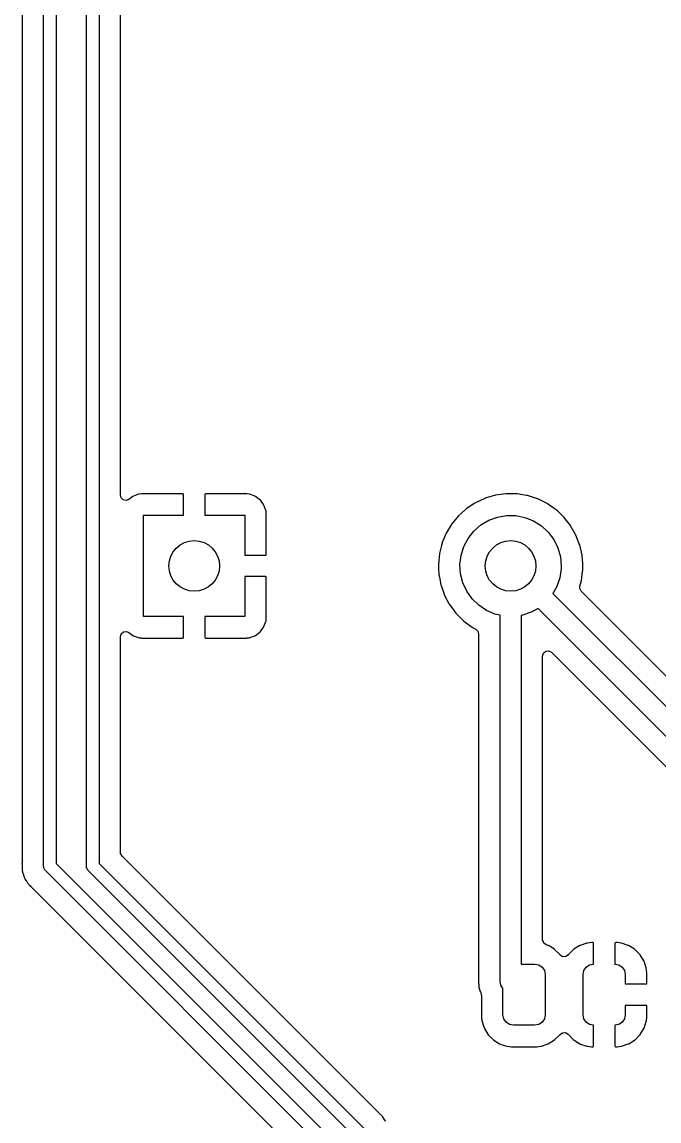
# Model space of a CAD drawing. Extents: x 64 to 233, y -134 to -59.
# Drawn here: x 84.94 to 100.04, y -107.13 to -81.09 of the extents above; entities that cross this region are included whole.
import ezdxf

# ---------------------------------------------------------------- set-up
doc = ezdxf.new("R2010")
doc.units = 0
doc.layers.add('BLACK', color=7, linetype='CONTINUOUS')

msp = doc.modelspace()

# ---------------------------------------------------------------- linework, layer by layer
at = {"layer": 'BLACK', "linetype": 'CONTINUOUS'}
for p, q in [((86.464, -101.092), (86.464, -79.0561)), ((86.764, -78.994), (86.764, -101.03)), ((87.2725, -92.3036), (87.2725, -79.0761)), ((85.448, -101.092), (85.448, -79.5641)), ((85.748, -79.502), (85.748, -101.03)), ((84.9395, -79.8269), (84.9395, -101.01)), ((87.2879, -92.364), (87.2725, -92.3036)), ((87.3382, -92.4142), (87.2879, -92.364)), ((87.4076, -92.4292), (87.3382, -92.4142)), ((87.4741, -92.4044), (87.4076, -92.4292)), ((87.5664, -92.3352), (87.4741, -92.4044)), ((87.5819, -92.3267), (87.5664, -92.3352)), ((87.7024, -92.2815), (87.5819, -92.3267)), ((87.7176, -92.2779), (87.7024, -92.2815)), ((87.7685, -92.2724), (87.7176, -92.2779)), ((87.7753, -92.272), (87.7685, -92.2724)), ((88.7525, -92.272), (87.7753, -92.272)), ((88.7601, -92.2737), (88.7525, -92.272)), ((88.7615, -92.2749), (88.7601, -92.2737)), ((88.766, -92.2901), (88.7615, -92.2749)), ((88.766, -92.78), (88.766, -92.2901)), ((89.2757, -92.2779), (89.274, -92.2855)), ((89.274, -92.2855), (89.274, -92.78)), ((89.2769, -92.2765), (89.2757, -92.2779)), ((89.2921, -92.272), (89.2769, -92.2765)), ((90.2647, -92.272), (89.2921, -92.272)), ((90.2715, -92.2724), (90.2647, -92.272)), ((90.3224, -92.2779), (90.2715, -92.2724)), ((90.3376, -92.2815), (90.3224, -92.2779)), ((90.4581, -92.3267), (90.3376, -92.2815)), ((90.4736, -92.3352), (90.4581, -92.3267)), ((90.5757, -92.4117), (90.4736, -92.3352)), ((90.5883, -92.4243), (90.5757, -92.4117)), ((90.6648, -92.5264), (90.5883, -92.4243)), ((95.9074, -92.381), (95.6894, -92.4815)), ((95.9157, -92.3772), (95.9074, -92.381)), ((95.92, -92.3752), (95.9157, -92.3772)), ((95.9157, -92.3772), (95.9157, -92.3772)), ((96.1638, -92.3041), (95.92, -92.3752)), ((96.4154, -92.2699), (96.1638, -92.3041)), ((96.4201, -92.27), (96.4154, -92.2699)), ((96.5424, -92.2716), (96.4201, -92.27)), ((96.4201, -92.27), (96.4201, -92.27)), ((96.6693, -92.2732), (96.5424, -92.2716)), ((96.6739, -92.274), (96.6693, -92.2732)), ((96.8962, -92.3102), (96.6739, -92.274)), ((96.6739, -92.274), (96.6739, -92.274)), ((96.92, -92.314), (96.8962, -92.3102)), ((97.1618, -92.3915), (96.92, -92.314)), ((97.166, -92.3935), (97.1618, -92.3915)), ((97.3854, -92.5017), (97.166, -92.3935)), ((97.166, -92.3935), (97.166, -92.3935)), ((90.6733, -92.5419), (90.6648, -92.5264)), ((90.7185, -92.6624), (90.6733, -92.5419)), ((90.7221, -92.6776), (90.7185, -92.6624)), ((90.7276, -92.7285), (90.7221, -92.6776)), ((95.4343, -92.6589), (95.3563, -92.7285)), ((95.477, -92.6208), (95.4343, -92.6589)), ((95.4809, -92.6182), (95.477, -92.6208)), ((95.6586, -92.5017), (95.4809, -92.6182)), ((95.4809, -92.6182), (95.4809, -92.6182)), ((95.6894, -92.4815), (95.6586, -92.5017)), ((97.3896, -92.5038), (97.3854, -92.5017)), ((97.3854, -92.5017), (97.3854, -92.5017)), ((97.3934, -92.5064), (97.3896, -92.5038)), ((97.5499, -92.615), (97.3934, -92.5064)), ((97.3934, -92.5064), (97.3934, -92.5064)), ((97.5982, -92.6485), (97.5499, -92.615)), ((97.6016, -92.6517), (97.5982, -92.6485)), ((97.6292, -92.6776), (97.6016, -92.6517)), ((97.6016, -92.6517), (97.6016, -92.6517)), ((97.7832, -92.8225), (97.6292, -92.6776)), ((87.82, -95.18), (87.82, -92.78)), ((87.82, -92.78), (88.766, -92.78)), ((89.274, -92.78), (90.22, -92.78)), ((90.22, -92.78), (90.22, -93.726)), ((90.728, -92.7353), (90.7276, -92.7285)), ((90.728, -93.7125), (90.728, -92.7353)), ((95.2876, -92.7898), (95.1252, -92.9851)), ((95.3563, -92.7285), (95.2876, -92.7898)), ((95.8147, -93.0092), (96.0034, -92.8969)), ((96.0034, -92.8969), (96.2094, -92.8209)), ((96.2094, -92.8209), (96.4258, -92.7837)), ((96.4258, -92.7837), (96.6454, -92.7866)), ((96.6454, -92.7866), (96.8608, -92.8294)), ((96.8608, -92.8294), (97.0648, -92.9108)), ((97.0648, -92.9108), (97.2505, -93.028)), ((97.9404, -93.0219), (97.7832, -92.8225)), ((94.9916, -93.2065), (94.9017, -93.4211)), ((94.9934, -93.2022), (94.9916, -93.2065)), ((94.9916, -93.2065), (94.9916, -93.2065)), ((95.1252, -92.9851), (94.9934, -93.2022)), ((95.5136, -93.3264), (95.6496, -93.154)), ((95.6496, -93.154), (95.8147, -93.0092)), ((97.2505, -93.028), (97.4118, -93.177)), ((97.4118, -93.177), (97.5432, -93.353)), ((97.9427, -93.026), (97.9404, -93.0219)), ((98.0621, -93.2349), (97.9427, -93.026)), ((97.9427, -93.026), (97.9427, -93.026)), ((98.0664, -93.2424), (98.0621, -93.2349)), ((94.8797, -93.4976), (94.8327, -93.6825)), ((94.8941, -93.4409), (94.8797, -93.4976)), ((94.8952, -93.4364), (94.8941, -93.4409)), ((94.8941, -93.4409), (94.8941, -93.4409)), ((94.9017, -93.4211), (94.8952, -93.4364)), ((95.4113, -93.5208), (95.5136, -93.3264)), ((97.5432, -93.353), (97.6403, -93.55)), ((98.0681, -93.2468), (98.0664, -93.2424)), ((98.1489, -93.4546), (98.0681, -93.2468)), ((98.0681, -93.2468), (98.0681, -93.2468)), ((98.1584, -93.4791), (98.1489, -93.4546)), ((98.1595, -93.4836), (98.1584, -93.4791)), ((98.2134, -93.722), (98.1595, -93.4836)), ((90.22, -93.726), (90.7099, -93.726)), ((90.7099, -93.726), (90.7251, -93.7215)), ((90.7251, -93.7215), (90.7263, -93.7201)), ((90.7263, -93.7201), (90.728, -93.7125)), ((94.8327, -93.6825), (94.8073, -93.9352)), ((95.3204, -93.9486), (95.3462, -93.7305)), ((95.3462, -93.7305), (95.4113, -93.5208)), ((97.6403, -93.55), (97.6999, -93.7613)), ((98.2145, -93.7268), (98.2134, -93.722)), ((98.2148, -93.7314), (98.2145, -93.7268)), ((98.2295, -93.9283), (98.2148, -93.7314)), ((98.2148, -93.7314), (98.2148, -93.7314)), ((94.8073, -93.9352), (94.8075, -93.9398)), ((94.8075, -93.9398), (94.8118, -94.0299)), ((94.8075, -93.9398), (94.8075, -93.9398)), ((95.3348, -94.1677), (95.3204, -93.9486)), ((97.6999, -93.7613), (97.72, -93.98)), ((97.72, -93.98), (97.7184, -94.0428)), ((98.2333, -93.98), (98.2295, -93.9283)), ((98.2309, -94.0697), (98.2333, -93.98)), ((90.7145, -94.234), (90.22, -94.234)), ((90.22, -94.234), (90.22, -95.18)), ((90.7221, -94.2357), (90.7145, -94.234)), ((90.7235, -94.2369), (90.7221, -94.2357)), ((90.728, -94.2521), (90.7235, -94.2369)), ((90.728, -95.2247), (90.728, -94.2521)), ((94.8118, -94.0299), (94.8195, -94.1888)), ((94.8195, -94.1888), (94.8311, -94.2471)), ((94.8311, -94.2471), (94.8663, -94.4241)), ((95.3888, -94.3806), (95.3348, -94.1677)), ((97.6868, -94.2601), (97.6163, -94.4681)), ((97.7184, -94.0428), (97.6868, -94.2601)), ((98.1989, -94.3216), (98.2173, -94.1765)), ((98.2173, -94.1765), (98.2305, -94.0728)), ((98.2305, -94.0728), (98.2309, -94.0697)), ((98.2305, -94.0728), (98.2305, -94.0728)), ((94.8663, -94.4241), (94.869, -94.4379)), ((94.869, -94.4379), (94.8706, -94.4423)), ((94.8706, -94.4423), (94.8706, -94.4423)), ((94.8706, -94.4423), (94.9366, -94.626)), ((95.4808, -94.58), (95.3888, -94.3806)), ((97.6163, -94.4681), (97.5249, -94.6313)), ((98.1589, -94.5179), (98.1607, -94.4569)), ((98.1929, -94.5802), (98.1589, -94.5179)), ((98.1607, -94.4569), (98.1989, -94.3216)), ((94.9366, -94.626), (94.9548, -94.6769)), ((94.9548, -94.6769), (94.957, -94.681)), ((94.957, -94.681), (95.059, -94.8707)), ((95.6075, -94.7593), (95.4808, -94.58)), ((95.7648, -94.9126), (95.6075, -94.7593)), ((97.5249, -94.6313), (102.974, -100.08)), ((103.147, -99.5346), (98.1929, -94.5802)), ((95.059, -94.8707), (95.075, -94.9006)), ((95.075, -94.9006), (95.0778, -94.9043)), ((95.0778, -94.9043), (95.0778, -94.9043)), ((95.0778, -94.9043), (95.2242, -95.1003)), ((95.9474, -95.0346), (95.7648, -94.9126)), ((96.1492, -95.1213), (95.9474, -95.0346)), ((97.1713, -94.9849), (97.0081, -95.0763)), ((102.693, -100.507), (97.1713, -94.9849)), ((88.766, -95.18), (87.82, -95.18)), ((88.766, -95.6745), (88.766, -95.18)), ((90.22, -95.18), (89.274, -95.18)), ((89.274, -95.18), (89.274, -95.6699)), ((90.6733, -95.4181), (90.7185, -95.2976)), ((90.7185, -95.2976), (90.7221, -95.2824)), ((90.7221, -95.2824), (90.7276, -95.2315)), ((90.7276, -95.2315), (90.728, -95.2247)), ((95.2242, -95.1003), (95.2242, -95.1003)), ((95.2242, -95.1003), (95.227, -95.104)), ((95.227, -95.104), (95.2303, -95.1073)), ((95.2303, -95.1073), (95.2303, -95.1073)), ((95.2303, -95.1073), (95.3965, -95.2721)), ((95.3965, -95.2721), (95.4073, -95.2828)), ((95.4073, -95.2828), (95.4111, -95.2856)), ((95.4111, -95.2856), (95.4111, -95.2856)), ((95.4111, -95.2856), (95.6083, -95.4302)), ((96.27, -95.1486), (96.1492, -95.1213)), ((96.27, -103.82), (96.27, -95.1486)), ((96.8001, -95.1468), (96.77, -95.1512)), ((96.77, -95.1512), (96.77, -103.415)), ((97.0081, -95.0763), (96.8001, -95.1468)), ((87.2925, -95.5883), (87.3462, -95.5418)), ((87.3462, -95.5418), (87.4164, -95.5317)), ((87.4164, -95.5317), (87.4741, -95.5556)), ((87.4741, -95.5556), (87.5664, -95.6248)), ((90.4736, -95.6248), (90.5757, -95.5483)), ((90.5757, -95.5483), (90.5883, -95.5357)), ((90.5883, -95.5357), (90.6648, -95.4336)), ((90.6648, -95.4336), (90.6733, -95.4181)), ((95.6083, -95.4302), (95.6121, -95.433)), ((95.6121, -95.433), (95.6162, -95.4351)), ((95.6162, -95.4351), (95.6162, -95.4351)), ((95.6162, -95.4351), (95.6942, -95.4761)), ((95.6942, -95.4761), (95.7451, -95.5256)), ((95.7451, -95.5256), (95.7615, -95.5876)), ((87.2725, -95.6564), (87.2925, -95.5883)), ((87.2725, -100.767), (87.2725, -95.6564)), ((87.5664, -95.6248), (87.5819, -95.6333)), ((87.5819, -95.6333), (87.7024, -95.6785)), ((87.7024, -95.6785), (87.7176, -95.6821)), ((87.7176, -95.6821), (87.7685, -95.6876)), ((87.7685, -95.6876), (87.7753, -95.688)), ((87.7753, -95.688), (88.7479, -95.688)), ((88.7479, -95.688), (88.7631, -95.6835)), ((88.7631, -95.6835), (88.7643, -95.6821)), ((88.7643, -95.6821), (88.766, -95.6745)), ((89.274, -95.6699), (89.2785, -95.6851)), ((89.2785, -95.6851), (89.2799, -95.6863)), ((89.2799, -95.6863), (89.2875, -95.688)), ((89.2875, -95.688), (90.2647, -95.688)), ((90.2647, -95.688), (90.2715, -95.6876)), ((90.2715, -95.6876), (90.3224, -95.6821)), ((90.3224, -95.6821), (90.3376, -95.6785)), ((90.3376, -95.6785), (90.4581, -95.6333)), ((90.4581, -95.6333), (90.4736, -95.6248)), ((95.7615, -95.5876), (95.7615, -103.753)), ((97.2785, -96.1154), (97.2985, -96.0472)), ((97.2985, -96.0472), (97.3522, -96.0008)), ((97.3522, -96.0008), (97.4224, -95.9907)), ((97.4224, -95.9907), (97.487, -96.0201)), ((97.487, -96.0201), (97.4936, -96.0263)), ((97.4936, -96.0263), (102.286, -100.819)), ((97.2785, -102.837), (97.2785, -96.1154)), ((87.2754, -100.794), (87.2725, -100.767)), ((84.9389, -101.022), (84.9372, -101.03)), ((84.9372, -101.03), (84.9385, -101.069)), ((84.9395, -101.01), (84.9389, -101.022)), ((85.748, -101.03), (92.3081, -107.59)), ((86.764, -101.03), (93.0701, -107.336)), ((87.3094, -100.856), (87.2754, -100.794)), ((93.4035, -106.95), (87.3094, -100.856)), ((84.9385, -101.069), (84.9394, -101.1)), ((84.9394, -101.1), (84.9395, -101.104)), ((84.9395, -101.104), (84.9395, -101.133)), ((84.9395, -101.133), (84.9401, -101.138)), ((84.9401, -101.138), (84.941, -101.15)), ((84.941, -101.15), (84.9424, -101.196)), ((84.9424, -101.196), (84.9446, -101.203)), ((84.9446, -101.203), (84.9446, -101.203)), ((84.9446, -101.203), (84.9484, -101.216)), ((84.9484, -101.216), (84.9524, -101.236)), ((84.9524, -101.236), (84.9551, -101.257)), ((84.9551, -101.257), (84.958, -101.264)), ((84.958, -101.264), (84.958, -101.264)), ((84.958, -101.264), (84.9721, -101.3)), ((84.9721, -101.3), (84.976, -101.311)), ((84.976, -101.311), (84.9889, -101.356)), ((85.4531, -101.111), (85.448, -101.092)), ((85.4531, -101.131), (85.4531, -101.111)), ((85.463, -101.148), (85.4531, -101.131)), ((85.4681, -101.167), (85.463, -101.148)), ((85.4821, -101.181), (85.4681, -101.167)), ((85.4919, -101.198), (85.4821, -101.181)), ((92.052, -107.758), (85.4919, -101.198)), ((86.4691, -101.111), (86.464, -101.092)), ((86.4691, -101.131), (86.4691, -101.111)), ((86.479, -101.148), (86.4691, -101.131)), ((86.4841, -101.167), (86.479, -101.148)), ((86.4981, -101.181), (86.4841, -101.167)), ((86.5079, -101.198), (86.4981, -101.181)), ((92.814, -107.504), (86.5079, -101.198)), ((84.9889, -101.356), (84.9998, -101.374)), ((84.9998, -101.374), (85.0085, -101.392)), ((85.0085, -101.392), (85.0164, -101.412)), ((85.0164, -101.412), (85.0418, -101.447)), ((85.0418, -101.447), (85.0435, -101.449)), ((85.0435, -101.449), (85.05, -101.459)), ((85.05, -101.459), (85.0695, -101.492)), ((85.0695, -101.492), (85.0695, -101.492)), ((85.0695, -101.492), (85.0735, -101.499)), ((85.0735, -101.499), (85.0887, -101.514)), ((85.0887, -101.514), (85.1016, -101.529)), ((85.1016, -101.529), (85.1142, -101.546)), ((85.1142, -101.546), (85.1452, -101.572)), ((85.1452, -101.572), (85.1498, -101.576)), ((85.1498, -101.576), (85.1585, -101.584)), ((85.1585, -101.584), (88.3489, -104.774)), ((97.2792, -102.851), (97.2785, -102.837)), ((97.2894, -102.875), (97.2792, -102.851)), ((97.3065, -102.917), (97.2894, -102.875)), ((97.3648, -102.957), (97.3065, -102.917)), ((97.4127, -102.973), (97.3648, -102.957)), ((97.419, -102.977), (97.4127, -102.973)), ((97.5571, -103.062), (97.419, -102.977)), ((97.419, -102.977), (97.419, -102.977)), ((97.5633, -103.066), (97.5571, -103.062)), ((97.6885, -103.191), (97.5633, -103.066)), ((98.0108, -103.072), (97.8963, -103.187)), ((98.0222, -103.063), (98.0108, -103.072)), ((98.16, -102.978), (98.0222, -103.063)), ((98.1732, -102.972), (98.16, -102.978)), ((98.3274, -102.92), (98.1732, -102.972)), ((98.3408, -102.917), (98.3274, -102.92)), ((98.4364, -102.907), (98.3408, -102.917)), ((98.4429, -102.907), (98.4364, -102.907)), ((98.4725, -102.907), (98.4429, -102.907)), ((98.4801, -102.909), (98.4725, -102.907)), ((98.4815, -102.91), (98.4801, -102.909)), ((98.486, -102.925), (98.4815, -102.91)), ((98.486, -103.416), (98.486, -102.925)), ((98.9957, -102.913), (98.994, -102.921)), ((98.994, -102.921), (98.994, -103.416)), ((98.9969, -102.911), (98.9957, -102.913)), ((99.0121, -102.907), (98.9969, -102.911)), ((99.0371, -102.907), (99.0121, -102.907)), ((99.0436, -102.907), (99.0371, -102.907)), ((99.1379, -102.917), (99.0436, -102.907)), ((99.1513, -102.92), (99.1379, -102.917)), ((99.3056, -102.971), (99.1513, -102.92)), ((99.3188, -102.977), (99.3056, -102.971)), ((99.4568, -103.062), (99.3188, -102.977)), ((99.4682, -103.071), (99.4568, -103.062)), ((99.5829, -103.186), (99.4682, -103.071)), ((97.6922, -103.197), (97.6885, -103.191)), ((97.699, -103.204), (97.6922, -103.197)), ((97.7604, -103.24), (97.699, -103.204)), ((97.8313, -103.237), (97.7604, -103.24)), ((97.8892, -103.196), (97.8313, -103.237)), ((97.8963, -103.187), (97.8892, -103.196)), ((99.5919, -103.197), (99.5829, -103.186)), ((99.6772, -103.335), (99.5919, -103.197)), ((99.6834, -103.348), (99.6772, -103.335)), ((99.7349, -103.502), (99.6834, -103.348)), ((96.77, -103.415), (97.09, -103.415)), ((97.09, -103.415), (97.1857, -103.434)), ((97.1857, -103.434), (97.2668, -103.488)), ((97.2668, -103.488), (97.321, -103.569)), ((97.321, -103.569), (97.34, -103.665)), ((98.24, -103.665), (98.259, -103.569)), ((98.259, -103.569), (98.3132, -103.488)), ((98.3132, -103.488), (98.3943, -103.434)), ((98.3943, -103.434), (98.486, -103.416)), ((98.994, -103.416), (99.0857, -103.434)), ((99.0857, -103.434), (99.1668, -103.488)), ((99.1668, -103.488), (99.221, -103.569)), ((99.221, -103.569), (99.24, -103.665)), ((99.7377, -103.516), (99.7349, -103.502)), ((99.7477, -103.611), (99.7377, -103.516)), ((99.748, -103.618), (99.7477, -103.611)), ((99.748, -103.872), (99.748, -103.618)), ((95.758, -103.785), (95.7568, -103.793)), ((95.7568, -103.793), (95.7574, -103.801)), ((95.7574, -103.801), (95.7574, -103.801)), ((95.7574, -103.801), (95.7611, -103.846)), ((95.7601, -103.772), (95.758, -103.785)), ((95.7615, -103.753), (95.7601, -103.772)), ((95.7611, -103.846), (95.7615, -103.856)), ((95.7615, -103.856), (95.7615, -103.864)), ((95.7615, -103.864), (95.7619, -103.868)), ((95.7619, -103.868), (95.7648, -103.893)), ((95.7648, -103.893), (95.7652, -103.897)), ((95.7652, -103.897), (95.7704, -103.961)), ((96.289, -103.916), (96.27, -103.82)), ((96.34, -103.992), (96.289, -103.916)), ((97.34, -103.665), (97.34, -104.615)), ((98.24, -104.615), (98.24, -103.665)), ((99.24, -103.665), (99.24, -103.886)), ((99.24, -103.886), (99.7299, -103.886)), ((99.7299, -103.886), (99.7451, -103.882)), ((99.7451, -103.882), (99.7463, -103.88)), ((99.7463, -103.88), (99.748, -103.872)), ((95.7704, -103.961), (95.7711, -103.97)), ((95.7711, -103.97), (95.7734, -103.977)), ((95.7734, -103.977), (95.7746, -103.983)), ((95.7746, -103.983), (95.776, -103.988)), ((95.776, -103.988), (95.7768, -103.996)), ((95.7768, -103.996), (95.8017, -104.064)), ((95.8017, -104.064), (95.8032, -104.068)), ((95.8032, -104.068), (95.8254, -104.137)), ((95.8254, -104.137), (95.8315, -104.176)), ((95.8315, -104.176), (95.8315, -104.665)), ((96.34, -104.615), (96.34, -103.992)), ((99.7345, -104.394), (99.24, -104.394)), ((99.24, -104.394), (99.24, -104.615)), ((99.7421, -104.396), (99.7345, -104.394)), ((99.7435, -104.397), (99.7421, -104.396)), ((99.748, -104.412), (99.7435, -104.397)), ((99.748, -104.662), (99.748, -104.412)), ((95.8315, -104.665), (95.8318, -104.669)), ((95.8318, -104.669), (95.8318, -104.669)), ((95.8318, -104.669), (95.8416, -104.763)), ((96.359, -104.711), (96.34, -104.615)), ((97.34, -104.615), (97.321, -104.711)), ((98.259, -104.711), (98.24, -104.615)), ((99.24, -104.615), (99.221, -104.711)), ((99.738, -104.763), (99.7477, -104.669)), ((99.7477, -104.669), (99.748, -104.662)), ((88.3489, -104.774), (91.5066, -107.932)), ((95.8416, -104.763), (95.8425, -104.771)), ((95.8425, -104.771), (95.8447, -104.778)), ((95.8447, -104.778), (95.8447, -104.778)), ((95.8447, -104.778), (95.8777, -104.877)), ((95.8777, -104.877), (95.8984, -104.939)), ((95.8984, -104.939), (95.9915, -105.089)), ((96.4132, -104.792), (96.359, -104.711)), ((96.4943, -104.846), (96.4132, -104.792)), ((96.59, -104.865), (96.4943, -104.846)), ((97.09, -104.865), (96.59, -104.865)), ((97.1857, -104.846), (97.09, -104.865)), ((97.2668, -104.792), (97.1857, -104.846)), ((97.321, -104.711), (97.2668, -104.792)), ((98.3132, -104.792), (98.259, -104.711)), ((98.3943, -104.846), (98.3132, -104.792)), ((98.486, -104.864), (98.3943, -104.846)), ((98.486, -105.359), (98.486, -104.864)), ((99.0857, -104.846), (98.994, -104.864)), ((98.994, -104.864), (98.994, -105.355)), ((99.1668, -104.792), (99.0857, -104.846)), ((99.221, -104.711), (99.1668, -104.792)), ((99.5928, -105.082), (99.6778, -104.944)), ((99.6778, -104.944), (99.684, -104.931)), ((99.684, -104.931), (99.7351, -104.776)), ((99.7351, -104.776), (99.738, -104.763)), ((95.9915, -105.089), (96.1167, -105.214)), ((96.1167, -105.214), (96.1229, -105.218)), ((96.1229, -105.218), (96.1229, -105.218)), ((96.1229, -105.218), (96.2603, -105.303)), ((97.4139, -105.307), (97.5643, -105.213)), ((97.5643, -105.213), (97.6893, -105.088)), ((97.6893, -105.088), (97.6921, -105.084)), ((97.6921, -105.084), (97.7494, -105.043)), ((97.7494, -105.043), (97.8203, -105.04)), ((97.8203, -105.04), (97.8817, -105.076)), ((97.8817, -105.076), (97.8891, -105.084)), ((97.8891, -105.084), (97.8971, -105.094)), ((97.8971, -105.094), (98.0118, -105.209)), ((98.0118, -105.209), (98.0232, -105.218)), ((98.0232, -105.218), (98.1612, -105.303)), ((99.32, -105.302), (99.4578, -105.217)), ((99.4578, -105.217), (99.4692, -105.208)), ((99.4692, -105.208), (99.5837, -105.093)), ((99.5837, -105.093), (99.5928, -105.082)), ((96.2603, -105.303), (96.2673, -105.307)), ((96.2673, -105.307), (96.347, -105.334)), ((96.347, -105.334), (96.4286, -105.361)), ((96.4286, -105.361), (96.4286, -105.361)), ((96.4286, -105.361), (96.4351, -105.363)), ((96.4351, -105.363), (96.442, -105.363)), ((96.442, -105.363), (96.442, -105.363)), ((96.442, -105.363), (96.485, -105.368)), ((96.485, -105.368), (96.5396, -105.373)), ((96.5396, -105.373), (97.1404, -105.373)), ((97.1404, -105.373), (97.1436, -105.373)), ((97.1436, -105.373), (97.2393, -105.363)), ((97.1436, -105.373), (97.1436, -105.373)), ((97.2393, -105.363), (97.2393, -105.363)), ((97.2393, -105.363), (97.2462, -105.363)), ((97.2462, -105.363), (97.2527, -105.36)), ((97.2527, -105.36), (97.3885, -105.315)), ((97.2527, -105.36), (97.2527, -105.36)), ((97.3885, -105.315), (97.4139, -105.307)), ((98.1612, -105.303), (98.1744, -105.309)), ((98.1744, -105.309), (98.3287, -105.36)), ((98.3287, -105.36), (98.3421, -105.363)), ((98.3421, -105.363), (98.4364, -105.373)), ((98.4364, -105.373), (98.4429, -105.373)), ((98.4429, -105.373), (98.4679, -105.373)), ((98.4679, -105.373), (98.4831, -105.369)), ((98.4831, -105.369), (98.4843, -105.367)), ((98.4843, -105.367), (98.486, -105.359)), ((98.994, -105.355), (98.9985, -105.37)), ((98.9985, -105.37), (98.9999, -105.371)), ((98.9999, -105.371), (99.0075, -105.373)), ((99.0075, -105.373), (99.0371, -105.373)), ((99.0371, -105.373), (99.0436, -105.373)), ((99.0436, -105.373), (99.1392, -105.363)), ((99.1392, -105.363), (99.1526, -105.36)), ((99.1526, -105.36), (99.3068, -105.308)), ((99.3068, -105.308), (99.32, -105.302)), ((93.4122, -106.958), (93.4035, -106.95)), ((93.4478, -106.988), (93.4122, -106.958)), ((93.4525, -106.994), (93.4478, -106.988)), ((93.4604, -107.005), (93.4525, -106.994)), ((93.4733, -107.02), (93.4604, -107.005)), ((93.4885, -107.035), (93.4733, -107.02)), ((93.4925, -107.042), (93.4885, -107.035)), ((93.512, -107.075), (93.4925, -107.042)), ((93.4925, -107.042), (93.4925, -107.042)), ((93.5185, -107.085), (93.512, -107.075)), ((93.5456, -107.122), (93.5185, -107.085)), ((93.5535, -107.142), (93.5456, -107.122))]:
    msp.add_line(p, q, dxfattribs=at)
at = {"layer": 'BLACK'}
for centre in [(89.02, -93.98), (96.52, -93.98)]:
    msp.add_circle(centre, 0.6, dxfattribs=at)

doc.saveas('drawing.dxf')
